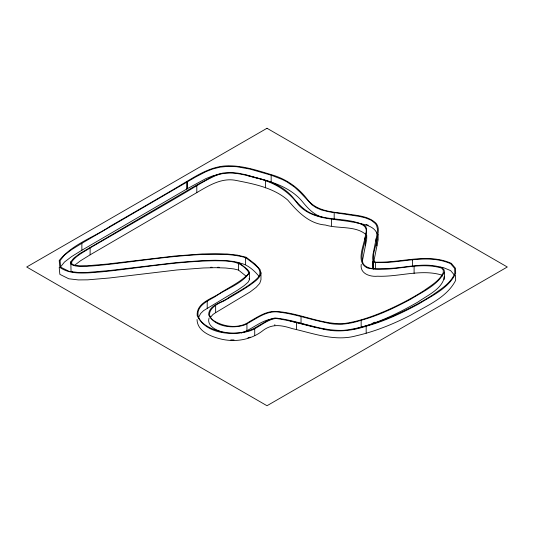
<?xml version="1.0" encoding="UTF-8"?>
<svg xmlns="http://www.w3.org/2000/svg" width="534" height="534" viewBox="0 0 534 534"><rect width="100%" height="100%" fill="white"/><g stroke="black" fill="none" stroke-linecap="round" stroke-linejoin="round"><path stroke-width="0.8" d="M372.919 261.707L373.026 268.021L373.026 261.079M362.319 261.306L366.704 239.245L366.724 235.18M373.767 261.74L378.139 239.786L378.105 234.266M249.445 272.754C241.515 284.215 226.216 288.72 215.115 296.657C208.1 300.796 196.605 305.535 198.047 315.614C199.542 321.288 204.629 324.972 209.568 327.562C224.614 334.678 243.798 335.639 258.009 326.04C263.522 323.163 268.749 318.952 275.037 317.977C298.272 320.213 320.293 331.447 343.943 330.319C361.445 328.37 378.286 322.349 394.366 315.394C407.515 309.486 420.351 302.831 432.507 295.062C440.897 289.101 450.783 283.34 454.808 273.355L454.668 268.428L450.616 263.662C425.965 252.862 398.978 264.597 373.239 262.301L372.759 259.584L372.919 254.771L376.964 234.686L377.511 229.213L376.61 225.515L375.409 223.612L371.203 220.235L365.65 217.952L359.556 216.437L328.824 211.751L321.408 209.949L316.155 207.686L311.976 204.856L300.075 192.187L294.508 187.054L287.005 181.934L282.346 179.504L271.165 175.185L249.952 169.091L236.742 166.708L228.218 166.328L219.968 167.142L212.485 169.051L205.75 171.734L195.878 176.861L81.869 243.297L71.603 249.645L64.447 255.139L60.062 260.619L60.682 267.174L69.166 271.392L78.405 272.494L87.669 272.413L109.296 270.571L176.794 262.548L203.394 260.539L215.262 260.258L225.635 260.572L234.046 261.513L238.958 262.688L247.195 269.269L249.071 271.499L249.445 272.754L249.445 279.696L248.05 282.246L244.318 285.53L237.65 290.129L203.581 310.628L200.651 313.471L198.314 318.01M260.966 272.867C260.098 278.601 254.331 281.712 250.172 284.976C241.468 290.856 232.31 296.03 223.239 301.336C212.172 305.481 202.172 315.561 217.151 322.576C227.297 327.435 240.347 328.323 249.812 321.408C257.375 317.136 265.024 311.849 273.982 311.369C297.325 312.023 319.085 324.011 342.528 323.744C358.094 321.802 373.052 316.335 387.377 310.141C399.979 304.48 412.281 298.106 423.923 290.663C431.011 285.516 439.595 280.844 443.313 272.507L443.24 270.017L441.598 268.081C417.688 260.872 392.056 273.114 367.706 268.048C354.429 262.214 365.022 244.151 365.563 233.959C369.034 225.588 359.215 222.484 352.827 222.131C334.184 218.506 311.849 219.941 298.139 204.462C287.793 190.004 271.873 181.206 254.631 177.635C241.234 173.637 225.989 170.006 212.866 176.934C203.955 181.126 195.664 186.446 187.214 191.466C175.512 198.388 163.758 205.23 152.003 212.071C131.397 224.046 110.758 235.975 90.119 247.903C83.731 252.148 76.195 255.446 71.669 261.9L71.87 263.996L74.393 265.251L79.493 265.859L86.908 265.798L107.167 264.063L174.878 256.02L202.546 253.93L227.037 253.984L237.376 255.139L246.154 257.248L254.958 263.996L259.991 269.423L260.966 272.867L260.966 279.809L259.731 283.387L256.18 287.319L250.172 291.911L215.643 312.664L212.946 314.493L210.276 317.55M265.905 180.512C276.232 183.589 285.937 189.169 292.926 197.48C298.366 203.941 304.173 210.563 312.216 213.794C329.031 221.503 349.757 217.024 365.757 226.236C369.595 238.418 358.354 251.574 363.294 263.996C368.787 270.912 379.193 268.275 386.856 268.475C405.206 268.282 424.443 261.62 442.265 267.754L444.088 269.904C447.899 286.665 428.922 294.261 417.882 302.064C400.146 312.236 381.616 321.441 361.878 327.015M376.904 238.885C377.658 242.923 367.719 263.929 377.818 262.161C402.249 262.648 427.974 252.982 451.29 263.335L455.515 268.315L455.662 273.415C448.553 288.413 432.006 295.629 418.623 304.02C401.875 312.984 384.553 321.241 366.17 326.241C351.819 330.906 336.333 332.622 321.581 328.75C306.249 325.707 291.33 320.433 275.811 318.458C266.459 319.733 259.324 327.295 250.713 330.613C233.358 336.28 205.87 334.317 197.2 315.674C196.138 302.337 212.792 298.626 221.316 292.358C230.121 286.878 239.679 282.232 247.289 275.077C249.525 273.455 248.323 270.818 246.468 269.516C238.852 260.192 226.189 260.959 215.255 260.746C183.943 261.126 152.924 265.859 121.892 269.59C110.531 270.965 99.157 272.287 87.723 272.907C78.124 273.295 68.032 273.161 59.855 267.414L59.207 260.525C72.237 244.192 93.497 237.543 110.431 226.096C128.701 215.522 146.963 204.929 165.186 194.269C174.111 189.129 182.908 183.743 191.759 178.516C202.867 171.935 214.962 165.874 228.185 165.834C243.117 165.647 257.475 170.459 271.586 174.758C285.73 178.723 298.166 187.394 307.097 199.002C315.634 210.75 331.28 212.091 344.483 213.473C355.19 215.616 367.886 215.269 376.176 223.406C381.396 230.107 375.262 238.424 376.904 245.82M209.068 318.03C206.598 325.493 215.663 329.985 221.456 331.848M444.161 272.574C437.279 285.496 422.568 291.711 410.699 299.227C394.873 307.691 378.533 315.554 361.158 320.28C349.69 324.031 337.334 325.833 325.52 322.529C309.019 319.292 292.999 313.331 276.198 311.823C264.11 311.522 254.571 320.233 244.232 325.113C232.37 328.831 214.848 326.962 208.634 314.873C208.787 304.4 222.998 302.638 229.48 297.011C239.025 291.09 249.371 286.024 257.495 278.127C261.506 274.776 260.245 268.962 256.34 266.139C253.003 263.028 249.271 260.378 245.62 257.655C235.801 254.725 225.508 254.251 215.322 254.117C183.202 254.464 151.362 259.264 119.529 263.108C108.702 264.41 97.862 265.698 86.969 266.292C81.675 266.112 75.768 267.207 71.042 264.237L70.815 261.807L73.619 258.302L79.746 253.59L196.098 185.371L212.338 176.547L217.765 174.378L223.092 173.016L231.649 172.502L238.224 173.203L245.9 174.765L265.171 180.258M60.549 266.947L64.447 262.074L71.603 256.587L81.869 250.239L187.441 188.629L205.75 178.67L212.485 175.986L219.968 174.077M196.806 185.652L196.806 192.594L196.425 192.847L90.119 254.838L80.4 260.846L74.346 265.491M196.806 192.594C208.28 185.925 220.742 177.989 234.666 180.165C253.109 183.783 273.154 187.421 287.759 200.09C297.718 211.758 309.079 223.839 325.493 225.034C337.722 228.892 355.317 225.535 365.536 234.246M241.308 332.976C252.015 329.498 260.552 320.594 272.006 318.985M197.033 319.512C197.333 331.621 211.304 336.647 221.216 339.11C235.067 342.334 250.132 340.004 261.707 331.507C271.586 323.35 280.897 324.966 292.338 328.624C313.224 333.269 334.865 341.813 356.412 335.746C375.402 331.407 393.525 323.998 410.806 315.107C426.826 305.602 446.764 297.765 455.662 280.35L455.515 275.25M372.959 322.957L375.062 322.142M247.889 337.882L250.232 337.141M357.88 328.13L361.158 327.215L361.158 320.28M355.631 328.73L357.126 328.33M353.501 329.264L354.876 328.924M442.419 275.985L441.598 275.017C420.932 268.776 398.785 277.113 377.538 276.212C370.075 277.033 359.662 273.615 361.238 264.283M274.396 324.972L275.037 324.912M210.516 267.307L212.098 267.267M230.755 339.904L234.012 339.944M217.658 267.267L219.254 267.314M439.809 267.013L443.066 267.487L450.616 270.598L454.16 274.77M356.218 222.738L357.553 222.992M323.143 328.944L324.725 329.291M246.174 175.192L259.758 178.643M359.556 223.372C366.251 224.874 375.068 226.816 377.258 234.333M290.196 320.954L296.036 322.342M237.904 262.735C246.655 263.669 253.783 269.937 259.184 276.512M246.468 276.452L238.424 270.03L233.805 268.922L225.535 268.001L215.255 267.681L203.454 267.968L176.941 269.97L109.45 277.987L87.723 279.843L78.324 279.923L68.779 278.781L59.855 274.349L59.207 267.461M296.804 322.523L300.335 323.397M311.529 326.161L315.04 327.028M310.821 325.987L301.036 323.571L301.036 316.629M222.184 332.101L223.726 332.502M324.091 217.652C314.74 215.836 308.085 208.647 302.351 201.592C291.818 188.816 275.724 182.895 260.218 178.743M366.057 224.46L368.266 225.235M72.524 271.906L71.042 271.172L70.815 261.807M249.071 278.434L249.445 279.696M444.088 276.839L444.161 279.509M414.097 266.486L414.097 273.421M412.415 259.931L412.415 266.873M376.063 238.818L376.063 241.134M375.556 262.561L375.556 268.722M373.239 262.301L373.239 269.236M366.17 326.241L366.17 333.176M365.53 238.031L365.53 244.972M364.689 237.97L364.689 239.512M334.184 212.519L334.184 219.454M331.447 218.947L331.447 225.882M296.537 322.723L296.537 329.658M271.165 175.185L271.165 182.121M265.485 180.939L265.485 187.875M254.725 328.69L254.725 335.626M246.935 323.818L246.935 330.753M245.62 257.655L245.62 264.59M238.424 263.095L238.424 270.03M215.643 305.722L215.643 312.664M207.205 301.229L207.205 308.171M187.441 181.694L187.441 188.629M187.28 181.874L187.28 188.809M186.787 182.181L186.787 189.116M90.119 247.903L90.119 254.838M81.869 243.297L81.869 250.239M267 128.267L26.7 267L267 405.733L507.3 267L267 128.267"/></g></svg>
